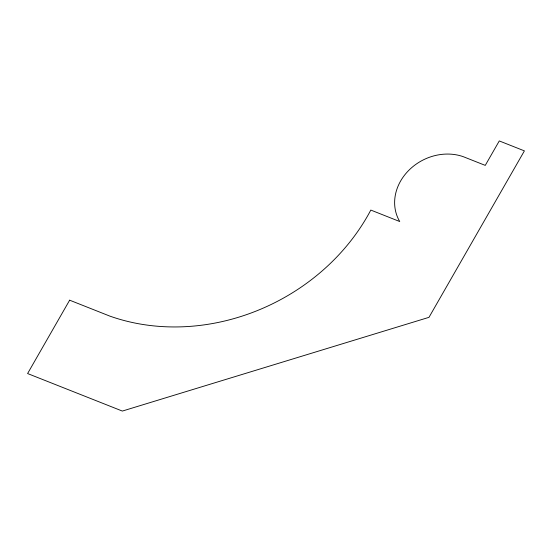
<?xml version="1.0" encoding="UTF-8"?>
<svg xmlns="http://www.w3.org/2000/svg" width="552" height="552" viewBox="0 0 552 552"><rect width="100%" height="100%" fill="white"/><g stroke="black" fill="none" stroke-linecap="round" stroke-linejoin="round"><path stroke-width="0.83" d="M69.649 300.184L27.6 373.545L122.344 411.067L428.987 317.338L524.4 150.882L499.277 140.932L485.256 165.386L463.321 156.699A48.528 41.773 -27.4 0 0 408.494 170.651A48.528 41.773 -27.4 0 0 399.751 221.538L370.813 210.07A199.369 171.603 -27.4 0 1 109.855 316.11L69.649 300.184"/></g></svg>
